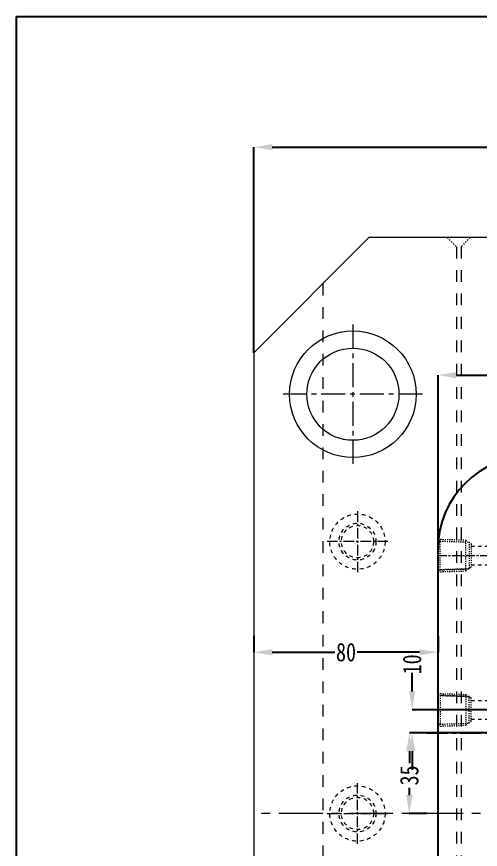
# Model space of a CAD drawing. Header units: millimetres. Extents: x 1803 to 4269, y -6912 to 1836.
# Drawn here: x 2381.1 to 2582.5, y -925.2 to -563.8 of the extents above; entities that cross this region are included whole.
import ezdxf

# ---------------------------------------------------------------- set-up
doc = ezdxf.new("R2010")
doc.units = ezdxf.units.MM
doc.header["$LTSCALE"] = 16.335
doc.header["$PDMODE"] = 3
doc.header["$PDSIZE"] = 0.3125
doc.linetypes.add('CENTER', pattern=[0.6, 0.375, -0.075, 0.075, -0.075])
doc.linetypes.add('HIDDEN', pattern=[0.2, 0.1, -0.1])
doc.layers.get('0').update_dxf_attribs({"linetype": 'CONTINUOUS'})
doc.layers.get('Defpoints').update_dxf_attribs({"linetype": 'CONTINUOUS'})
doc.layers.add('cool', color=153, linetype='HIDDEN', lineweight=9)
doc.layers.add('moldbase', color=7, linetype='CONTINUOUS', lineweight=20)
doc.styles.get("Standard").update_dxf_attribs({"font": 'txt', "width": 0.8})
doc.dimstyles.new('11', dxfattribs={"dimtxt": 8, "dimasz": 8, "dimexe": 0, "dimexo": 0, "dimgap": 0, "dimtad": 0, "dimdsep": 46, "dimtxsty": 'Standard', "dimcen": 0, "dimclrd": 4, "dimclre": 4, "dimclrt": 6, "dimazin": 0, "dimtp": 0.01, "dimtm": 0.01, "dimtfac": 1, "dimtofl": 0, "dimtmove": 0, "dimatfit": 3, "dimfxl": 0, "dimtolj": 1, "dimarcsym": 0})

# ---------------------------------------------------------------- blocks, each defined once
blk = doc.blocks.new('*D8')
at = {"color": 4, "lineweight": -2}
for p, q in [((2564.12, -794.66), (2564.12, -719.38)), ((2572.12, -719.38), (2853.69, -719.38)), ((3066.12, -719.38), (2867.56, -719.38)), ((3074.12, -794.66), (3074.12, -719.38))]:
    blk.add_line(p, q, dxfattribs=at)
at = {"color": 4}
for points in [[(2572.12, -718.05), (2572.12, -720.71), (2564.12, -719.38)], [(3066.12, -718.05), (3066.12, -720.71), (3074.12, -719.38)]]:
    blk.add_solid(points, dxfattribs=at)
at = {"layer": 'Defpoints', "color": 0}
for p in [(2564.12, -719.38), (2564.12, -794.66), (3074.12, -794.66)]:
    blk.add_point(p, dxfattribs=at)
at = {"color": 6, "insert": (2860.62, -719.38), "char_height": 8, "attachment_point": 5}
blk.add_mtext('\\A1;510', dxfattribs=at)
blk = doc.blocks.new('*D18')
at = {"color": 4, "lineweight": -2}
for p, q in [((2484.12, -709.66), (2484.12, -620.42)), ((2492.12, -620.42), (2792.52, -620.42)), ((3146.12, -620.42), (2808.52, -620.42)), ((3154.12, -709.66), (3154.12, -620.42))]:
    blk.add_line(p, q, dxfattribs=at)
at = {"color": 4}
for points in [[(2492.12, -619.09), (2492.12, -621.76), (2484.12, -620.42)], [(3146.12, -619.09), (3146.12, -621.76), (3154.12, -620.42)]]:
    blk.add_solid(points, dxfattribs=at)
at = {"layer": 'Defpoints', "color": 0}
for p in [(2484.12, -620.42), (2484.12, -709.66), (3154.12, -709.66)]:
    blk.add_point(p, dxfattribs=at)
at = {"color": 6, "insert": (2800.52, -620.42), "char_height": 8, "attachment_point": 5}
blk.add_mtext('\\A1;670', dxfattribs=at)
blk = doc.blocks.new('*D88')
at = {"color": 4, "lineweight": -2}
for p, q in [((2484.12, -832.47), (2484.12, -839.66)), ((2564.12, -832.47), (2564.12, -839.66)), ((2492.12, -839.66), (2519.34, -839.66)), ((2556.12, -839.66), (2528.94, -839.66))]:
    blk.add_line(p, q, dxfattribs=at)
at = {"color": 4}
for points in [[(2492.12, -838.32), (2492.12, -840.99), (2484.12, -839.66)], [(2556.12, -838.32), (2556.12, -840.99), (2564.12, -839.66)]]:
    blk.add_solid(points, dxfattribs=at)
at = {"layer": 'Defpoints', "color": 0}
for p in [(2484.12, -832.47), (2564.12, -832.47), (2484.12, -839.66)]:
    blk.add_point(p, dxfattribs=at)
at = {"color": 6, "insert": (2524.14, -839.66), "char_height": 8, "attachment_point": 5}
blk.add_mtext('\\A1;80', dxfattribs=at)
blk = doc.blocks.new('cool_jt_f12')
at = {"layer": 'cool', "ltscale": 0.3}
for p, q in [((0, 7.0785), (0.856, 6.2225)), ((0, 7.0785), (12, 6.7035)), ((0.856, 6.2225), (0.856, -6.2225)), ((13.5, 5.827375), (0.856, 6.2225)), ((0.856, 6.2225), (13.5, 5.827375)), ((12, 6.7035), (12.856, 5.8475)), ((12, 6.7035), (12, -6.7035)), ((14.327375, 5), (13.5, 5.827375)), ((13.5, -5.827375), (13.5, 5.827375)), ((14.327375, -5), (14.327375, 5)), ((0.856, -6.2225), (0, -7.0785)), ((0, -7.0785), (12, -6.7035)), ((0.856, -6.2225), (13.5, -5.827375)), ((12, -6.7035), (12.856, -5.8475)), ((13.5, -5.827375), (14.327375, -5))]:
    blk.add_line(p, q, dxfattribs=at)
blk = doc.blocks.new('1')
at = {"layer": 'cool', "ltscale": 0.932966}
for p, q in [((2578.45, -905.66), (3059.79, -905.66)), ((2578.45, -913.66), (3059.79, -913.66))]:
    blk.add_line(p, q, dxfattribs=at)
at = {"layer": 'cool', "color": 1, "linetype": 'CENTER', "ltscale": 0.621977}
blk.add_line((2564.12, -909.66), (3074.12, -909.66), dxfattribs=at)
at = {"layer": 'cool', "ltscale": 0.932966}
blk.add_blockref('cool_jt_f12', (2564.12, -909.66), dxfattribs=at)
at = {"layer": 'cool', "ltscale": 0.932966, "rotation": 180}
blk.add_blockref('cool_jt_f12', (3074.12, -909.66), dxfattribs=at)
blk = doc.blocks.new('*D184')
at = {"color": 4, "lineweight": -2}
for p, q in [((2559.12, -874.66), (2551.65, -874.66)), ((2551.65, -882.66), (2551.65, -887.8)), ((2551.65, -901.66), (2551.65, -898.47)), ((2559.12, -909.66), (2551.65, -909.66))]:
    blk.add_line(p, q, dxfattribs=at)
at = {"color": 4}
for points in [[(2550.32, -882.66), (2552.99, -882.66), (2551.65, -874.66)], [(2550.32, -901.66), (2552.99, -901.66), (2551.65, -909.66)]]:
    blk.add_solid(points, dxfattribs=at)
at = {"layer": 'Defpoints', "color": 0}
for p in [(2559.12, -874.66), (2551.65, -909.66), (2559.12, -909.66)]:
    blk.add_point(p, dxfattribs=at)
at = {"color": 6, "insert": (2551.65, -893.13), "char_height": 8, "attachment_point": 5, "rotation": 90}
blk.add_mtext('\\A1;35', dxfattribs=at)
blk = doc.blocks.new('*D185')
at = {"color": 4, "lineweight": -2}
for p, q in [((2552.85, -856.66), (2552.85, -848.66)), ((2603.15, -864.66), (2552.85, -864.66)), ((2603.15, -874.66), (2552.85, -874.66)), ((2552.85, -882.66), (2552.85, -890.66))]:
    blk.add_line(p, q, dxfattribs=at)
at = {"color": 4}
for points in [[(2551.52, -856.66), (2554.19, -856.66), (2552.85, -864.66)], [(2551.52, -882.66), (2554.19, -882.66), (2552.85, -874.66)]]:
    blk.add_solid(points, dxfattribs=at)
at = {"layer": 'Defpoints', "color": 0}
for p in [(2603.15, -864.66), (2552.85, -874.66), (2603.15, -874.66)]:
    blk.add_point(p, dxfattribs=at)
at = {"color": 6, "insert": (2552.85, -844.93), "char_height": 8, "attachment_point": 5, "rotation": 90}
blk.add_mtext('\\A1;10', dxfattribs=at)

msp = doc.modelspace()

# ---------------------------------------------------------------- linework, layer by layer
msp.add_line((2564.12, -954.659), (2564.12, -794.659))
at = {"color": 1, "linetype": 'CENTER', "ltscale": 1.492746}
msp.add_line((2559.12, -874.659), (3079.12, -874.659), dxfattribs=at)
msp.add_lwpolyline([(2381.071, -563.766), (4105.198, -563.766), (4105.198, -1822.265), (2381.071, -1822.265)], close=True)
msp.add_arc((2604.12, -794.659), 40, 90, 180)
at = {"layer": 'moldbase'}
for p, q in [((2484.12, -709.659), (2534.12, -659.659)), ((3104.12, -659.659), (2534.12, -659.659)), ((2484.12, -709.659), (2484.12, -1109.659))]:
    msp.add_line(p, q, dxfattribs=at)
at = {"layer": 'moldbase', "color": 8, "linetype": 'HIDDEN', "ltscale": 0.373186}
for p, q in [((2568.12, -659.659), (2572.12, -663.659)), ((2578.12, -659.659), (2574.12, -663.659))]:
    msp.add_line(p, q, dxfattribs=at)
at = {"layer": 'moldbase', "color": 8, "linetype": 'HIDDEN', "ltscale": 3.109887}
for p, q in [((2572.12, -663.659), (2572.12, -1155.659)), ((2574.12, -663.659), (2574.12, -1155.659)), ((2514.12, -679.659), (2514.12, -1139.659))]:
    msp.add_line(p, q, dxfattribs=at)
at = {"layer": 'moldbase', "color": 1, "linetype": 'CENTER', "ltscale": 1.710438}
for p, q in [((2527.12, -697.409), (2527.12, -757.909)), ((2557.37, -727.659), (2496.87, -727.659))]:
    msp.add_line(p, q, dxfattribs=at)
at = {"layer": 'moldbase', "color": 1, "linetype": 'CENTER', "ltscale": 0.746373}
for p, q in [((2529.12, -778.459), (2529.12, -804.859)), ((2542.32, -791.659), (2515.92, -791.659)), ((2529.12, -922.859), (2529.12, -896.459)), ((2515.92, -909.659), (2542.32, -909.659))]:
    msp.add_line(p, q, dxfattribs=at)
at = {"layer": 'moldbase', "color": 1, "linetype": 'CENTER', "ltscale": 3.109887}
msp.add_line((3154.12, -909.659), (2484.12, -909.659), dxfattribs=at)
at = {"layer": 'moldbase'}
for radius in [27.5, 20]:
    msp.add_circle((2527.12, -727.659), radius, dxfattribs=at)
at = {"layer": 'moldbase', "color": 8, "linetype": 'HIDDEN', "ltscale": 0.995164}
for centre, radius in [((2529.12, -791.659), 12), ((2529.12, -791.659), 8), ((2529.12, -791.659), 7), ((2529.12, -909.659), 12), ((2529.12, -909.659), 8), ((2529.12, -909.659), 7)]:
    msp.add_circle(centre, radius, dxfattribs=at)

# ---------------------------------------------------------------- block references
at = {"xscale": -1, "rotation": 180}
msp.add_blockref('1', (0, -1707.317), dxfattribs=at)
msp.add_blockref('1', (0, 45))

# ---------------------------------------------------------------- dimensions: what is measured, and where the dimension line sits
for base, p1, p2, picture, middle in [((2484.12, -620.423), (3154.12, -709.659), (2484.12, -709.659), '*D18', (2800.521, -620.423)), ((2564.12, -719.381), (3074.12, -794.659), (2564.12, -794.659), '*D8', (2860.623, -719.381)), ((2484.12, -839.657), (2564.12, -832.471), (2484.12, -832.471), '*D88', (2524.144, -839.657))]:
    dim = msp.add_linear_dim(base=base, p1=p1, p2=p2, dimstyle='11')
    dim.commit()
    dim.dimension.update_dxf_attribs({"geometry": picture, "text_midpoint": middle, "dimtype": 160})
for base, p1, p2, picture, middle in [((2552.855, -874.659), (2603.148, -864.659), (2603.148, -874.659), '*D185', (2552.855, -844.925)), ((2551.653, -909.659), (2559.12, -874.659), (2559.12, -909.659), '*D184', (2551.653, -893.135))]:
    dim = msp.add_linear_dim(base=base, p1=p1, p2=p2, angle=90, dimstyle='11', override={"dimfxl": 1.25, "dimarcsym": 1})
    dim.commit()
    dim.dimension.update_dxf_attribs({"geometry": picture, "text_midpoint": middle, "dimtype": 160})

doc.saveas('drawing.dxf')
